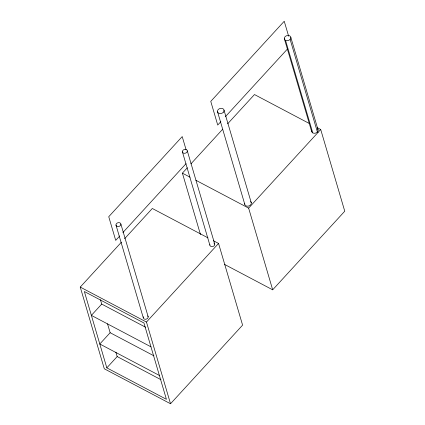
<?xml version="1.0" encoding="UTF-8"?>
<svg xmlns="http://www.w3.org/2000/svg" width="425" height="425" viewBox="0 0 425 425"><rect width="100%" height="100%" fill="white"/><g stroke="black" fill="none" stroke-linecap="round" stroke-linejoin="round"><path stroke-width="0.64" d="M220.867 121.63L217.727 125.051L210.763 101.384L284.235 21.25L288.639 36.199M225.346 116.742L287.619 48.827M119.738 235.981L115.706 240.38L108.742 216.713L182.213 136.579L186.065 149.658M122.873 232.56L186.044 163.667M200.483 234.589L182.405 173.15L187.329 167.779M190.91 163.875L222.695 129.211M227.619 123.84L254.479 94.547L309.57 123.627M213.276 240.656L218.551 243.44L242.595 325.141L170.521 403.75L104.29 368.788L80.245 287.087L121.433 242.165M124.567 238.749L152.32 208.478L208 237.867M100.427 299.694L101.724 304.087L91.375 315.377L150.965 346.832M107.525 323.808L110.149 332.717L99.801 344L159.391 375.461M320.71 129.508L344.755 211.209L272.68 289.818L248.63 208.117L320.71 129.508L317.193 127.649M170.521 403.75L146.471 322.049L218.551 243.44M106.824 367.859L84.352 291.518L143.942 322.979L166.414 399.319L106.824 367.859L117.167 356.575L115.876 352.176M318.081 132.372L317.385 132.005L290.126 39.398M182.405 173.15L190.023 177.177M195.883 180.269L248.63 208.117M224.618 264.446L272.68 289.818M80.245 287.087L146.471 322.049M101.724 304.087L145.541 327.218M110.149 332.717L153.967 355.847M117.167 356.575L160.985 379.706M290.843 37.411A3.326 2.55 -16.4 0 1 286.253 40.577A3.326 2.55 -16.4 0 1 285.669 36.178A3.326 2.55 -16.4 0 1 290.843 37.411L318.102 130.023M285.526 40.306L312.779 132.913M284.33 38.696L311.589 131.309M224.007 110.133L251.265 202.746M217.531 111.727L244.784 204.335M187.298 150.854A2.502 1.918 -16.4 0 1 183.844 153.234A2.502 1.918 -16.4 0 1 183.403 149.929A2.502 1.918 -16.4 0 1 187.298 150.854L214.763 244.189M182.399 151.826L209.87 245.156M120.886 224.102A2.502 1.918 -16.4 0 1 117.433 226.482A2.502 1.918 -16.4 0 1 116.992 223.173A2.502 1.918 -16.4 0 1 120.886 224.102L148.171 316.811M115.988 225.069L143.278 317.783M250.564 201.599A3.336 2.555 -16.4 0 1 250.692 204.749L250.107 205.312A3.336 2.555 -16.4 0 1 246.112 205.875L245.485 205.482A3.336 2.555 -16.4 0 1 244.758 203.66M317.496 128.839A3.326 2.55 -16.4 0 1 315.605 133.099A3.326 2.55 -16.4 0 1 311.615 130.629M147.719 315.924A2.502 1.918 -16.4 0 1 145.977 319.207A2.502 1.918 -16.4 0 1 143.48 316.763M213.871 242.978A2.502 1.918 -16.4 0 1 213.196 246.388A2.502 1.918 -16.4 0 1 209.886 244.646M223.433 112.136L222.849 112.699A3.336 2.555 -16.4 0 1 218.854 113.262L218.232 112.869A3.336 2.555 -16.4 0 1 218.376 109.427A3.336 2.555 -16.4 0 1 222.684 108.598L223.306 108.991A3.336 2.555 -16.4 0 1 223.433 112.136"/></g></svg>
